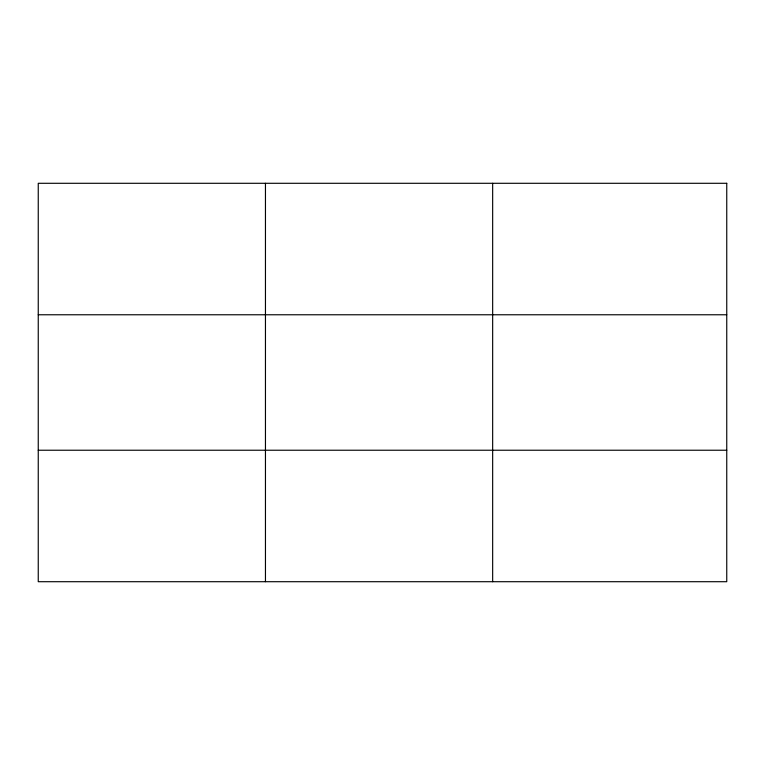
<?xml version="1.0" encoding="UTF-8"?>
<svg xmlns="http://www.w3.org/2000/svg" width="765" height="765" viewBox="0 0 765 765"><rect width="100%" height="100%" fill="white"/><g stroke="black" fill="none" stroke-linecap="round" stroke-linejoin="round"><path stroke-width="1.15" d="M265.455 183.294L265.455 581.706M492.66 183.294L492.66 581.706M38.25 314.769L726.75 314.769M38.25 450.231L726.75 450.231M726.75 183.294L726.75 581.706L38.25 581.706L38.25 183.294L726.75 183.294"/></g></svg>
